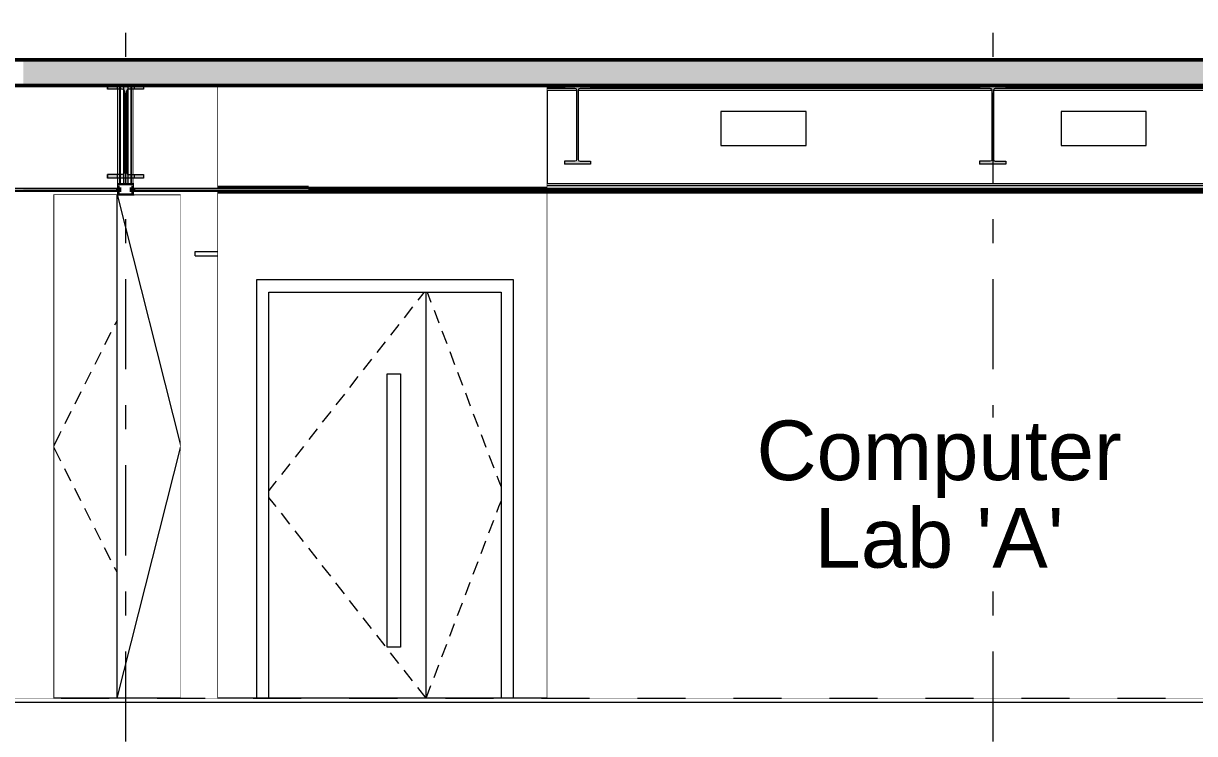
# Model space of a CAD drawing. Header units: millimetres. Extents: x -48147 to 1428745, y -495156 to 18123.
# Drawn here: x 1374573 to 1381457, y -482006 to -477835 of the extents above; entities that cross this region are included whole.
import ezdxf
from ezdxf.enums import TextEntityAlignment as Align

# ---------------------------------------------------------------- set-up
doc = ezdxf.new("R2010")
doc.units = ezdxf.units.MM
doc.header["$MEASUREMENT"] = 0
for name, pattern in [('Dashed', [2822.222233, 1411.111116, -1411.111116]), ('Double Dashed', [1093.611073, 529.166651, -211.666656, 141.111112, -211.666656]), ('Wipeout_Contour', [1000, 0, -1000])]:
    doc.linetypes.add(name, pattern=pattern)
for name, color, linetype, lineweight, true_color in [('0_Pen_No__105', 7, 'Continuous', 15, 0xa6a6a6), ('A-230-M_FLOOR.IFC Import_Pen_No__109', 7, 'Continuous', 15, 0xa6a6a6), ('A-230-M_FLOOR.IFC Import_Pen_No__29', 7, 'Continuous', 50, 0x2a2a2a), ('New_A-15-MG_Structural_Grid_Phase_2_Pen_No__222', 7, 'Continuous', 13, 0x65af33), ('New_A-20-M_Ceiling_Pen_No__107', 7, 'Continuous', 15, 0xa6a6a6), ('New_A-20-M_Ceiling_Pen_No__29', 7, 'Continuous', 50, 0x2a2a2a), ('New_A-25-M_Wall_Int_Pen_No__107', 7, 'Continuous', 15, 0xa6a6a6), ('New_ArchiCAD Doors_Pen_No__43', 7, 'Continuous', 30, 0x444444), ('New_ArchiCAD Doors_Pen_No__63', 7, 'Continuous', 20, 0x606060)]:
    doc.layers.add(name, color=color, linetype=linetype, lineweight=lineweight, true_color=true_color)
for name, color, linetype in [('A-230-M_FLOOR.IFC Import', 7, 'Continuous'), ('A-25-M_Wall_Int', 7, 'Continuous'), ('New_A-15-MG_Structural_Grid_Phase_2', 7, 'Continuous'), ('New_A-20-M_Ceiling', 7, 'Continuous'), ('New_A-20-M_Floor_Slab', 7, 'Continuous'), ('New_A-25-M_Wall_Int', 7, 'Continuous'), ('New_ArchiCAD Doors', 7, 'Continuous'), ('S-280-M_STRUCT_FRAME.IFC Import', 7, 'Continuous')]:
    doc.layers.add(name, color=color, linetype=linetype)
for name, color, linetype, lineweight in [('A-95-P_Text_1_50_GA_Pen_No__1', 7, 'Continuous', 13), ('New_A-20-M_Ceiling_Pen_No__89', 8, 'Continuous', 20), ('New_A-20-M_Floor_Slab_Pen_No__4', 7, 'Continuous', 20), ('New_A-25-M_Wall_Int_Pen_No__1', 7, 'Continuous', 13), ('New_A-25-M_Wall_Int_Pen_No__87', 8, 'Continuous', 20), ('New_ArchiCAD Doors_Pen_No__3', 7, 'Continuous', 18), ('S-280-M_STRUCT_FRAME.IFC Import_Pen_No__1', 7, 'Continuous', 13), ('S-280-M_STRUCT_FRAME.IFC Import_Pen_No__160', 5, 'Continuous', 200), ('S-280-M_STRUCT_FRAME.IFC Import_Pen_No__90', 8, 'Continuous', 20)]:
    doc.layers.add(name, color=color, linetype=linetype, lineweight=lineweight)
doc.styles.add('GENERATED_STYLE_2', font='')
doc.styles.get('GENERATED_STYLE_2').set_extended_font_data('Swis721 BT')

# ---------------------------------------------------------------- blocks, each defined once
blk = doc.blocks.new('*X21', base_point=(1341556.5, -489899))
at = {"layer": 'New_A-25-M_Wall_Int_Pen_No__107', "linetype": 'Continuous'}
blk.add_hatch(color=256, dxfattribs=at).paths.add_polyline_path([(1375161.5, -478779), (1375186.5, -478779), (1375186.5, -478199), (1375161.5, -478199)])
blk = doc.blocks.new('Section Elem_1_2', base_point=(1341556.5, -489899))
at = {"layer": 'New_A-25-M_Wall_Int_Pen_No__107', "linetype": 'Continuous'}
blk.add_hatch(color=256, dxfattribs=at).paths.add_polyline_path([(1375123.5, -478779), (1375138.5, -478779), (1375138.5, -478199), (1375123.5, -478199)])
at = {"layer": 'New_A-25-M_Wall_Int_Pen_No__107', "linetype": 'Continuous', "lineweight": 0, "true_color": 0x535353}
blk.add_hatch(color=251, dxfattribs=at).paths.add_polyline_path([(1375138.5, -478779), (1375141.5, -478779), (1375141.5, -478199), (1375138.5, -478199)])
at = {"color": 254, "linetype": 'Wipeout_Contour', "lineweight": 0, "ltscale": 5824078.823991043}
blk.add_wipeout([(1375141.5, -478779), (1375161.5, -478779), (1375161.5, -478199), (1375141.5, -478199)], dxfattribs=at).dxf.layer = 'New_A-25-M_Wall_Int'
at = {"layer": 'New_A-25-M_Wall_Int_Pen_No__1', "linetype": 'Continuous'}
blk.add_line((1375123.5, -478199), (1375123.5, -478779), dxfattribs=at)
at = {"color": 254, "linetype": 'Wipeout_Contour', "lineweight": 0, "ltscale": 5824163.825421713}
blk.add_wipeout([(1375161.5, -478779), (1375186.5, -478779), (1375186.5, -478199), (1375161.5, -478199)], dxfattribs=at).dxf.layer = 'New_A-25-M_Wall_Int'
at = {"layer": 'New_A-25-M_Wall_Int_Pen_No__1', "linetype": 'Continuous'}
for p, q in [((1375138.5, -478199), (1375138.5, -478779)), ((1375141.5, -478199), (1375141.5, -478779))]:
    blk.add_line(p, q, dxfattribs=at)
at = {"layer": 'New_A-25-M_Wall_Int'}
blk.add_blockref('*X21', (1341556.5, -489899), dxfattribs=at)
at = {"color": 254, "linetype": 'Wipeout_Contour', "lineweight": 0, "ltscale": 5824246.938056653}
blk.add_wipeout([(1375186.5, -478779), (1375205.5, -478779), (1375205.5, -478199), (1375186.5, -478199)], dxfattribs=at).dxf.layer = 'New_A-25-M_Wall_Int'
at = {"layer": 'New_A-25-M_Wall_Int_Pen_No__107', "linetype": 'Continuous', "lineweight": 0, "true_color": 0x535353}
blk.add_hatch(color=251, dxfattribs=at).paths.add_polyline_path([(1375205.5, -478779), (1375208.5, -478779), (1375208.5, -478199), (1375205.5, -478199)])
at = {"layer": 'New_A-25-M_Wall_Int_Pen_No__107', "linetype": 'Continuous'}
blk.add_hatch(color=256, dxfattribs=at).paths.add_polyline_path([(1375208.5, -478779), (1375223.5, -478779), (1375223.5, -478199), (1375208.5, -478199)])
at = {"layer": 'New_A-25-M_Wall_Int_Pen_No__1', "linetype": 'Continuous'}
for p, q in [((1375161.5, -478199), (1375161.5, -478779)), ((1375186.5, -478199), (1375186.5, -478779)), ((1375205.5, -478199), (1375205.5, -478779)), ((1375208.5, -478199), (1375208.5, -478779)), ((1375223.5, -478199), (1375223.5, -478779))]:
    blk.add_line(p, q, dxfattribs=at)
blk = doc.blocks.new('Section Elem_2_2', base_point=(1341556.5, -489899))
at = {"color": 254, "linetype": 'Wipeout_Contour', "lineweight": 0, "ltscale": 5825678.725765212}
blk.add_wipeout([(1374749.3, -481799), (1375123.5, -481799), (1375123.5, -478839), (1374749.3, -478839)], dxfattribs=at).dxf.layer = 'New_ArchiCAD Doors'
at = {"layer": 'New_ArchiCAD Doors_Pen_No__3', "linetype": 'Continuous'}
for p, q in [((1375087.1, -479651), (1375051, -479722.4)), ((1375028.4, -479767), (1374992.3, -479838.4)), ((1374969.7, -479883), (1374933.6, -479954.4)), ((1374911, -479999), (1374874.9, -480070.4)), ((1374852.4, -480115), (1374816.3, -480186.4)), ((1374785.4, -480247.6), (1374749.3, -480319)), ((1374793.7, -480231), (1374785.4, -480247.6)), ((1374785.4, -480390.3), (1374749.3, -480319)), ((1374793.7, -480406.9), (1374785.4, -480390.3)), ((1374852.4, -480522.9), (1374816.3, -480451.5)), ((1374911, -480638.9), (1374874.9, -480567.5)), ((1374969.7, -480754.9), (1374933.6, -480683.5)), ((1375028.4, -480870.9), (1374992.3, -480799.5)), ((1375087.1, -480986.9), (1375051, -480915.5))]:
    blk.add_line(p, q, dxfattribs=at)
at = {"layer": 'New_ArchiCAD Doors_Pen_No__63', "linetype": 'Continuous'}
blk.add_line((1374749.3, -478839), (1374749.3, -481799), dxfattribs=at)
at = {"color": 254, "linetype": 'Wipeout_Contour', "lineweight": 0, "ltscale": 5826386.008809581}
blk.add_wipeout([(1375123.5, -481799), (1375123.9, -481799), (1375123.9, -478839), (1375123.5, -478839)], dxfattribs=at).dxf.layer = 'New_ArchiCAD Doors'
at = {"color": 254, "linetype": 'Wipeout_Contour', "lineweight": 0, "ltscale": 5827093.312948059}
blk.add_wipeout([(1375498.1, -481799), (1375498.1, -478839), (1375123.9, -478839), (1375123.9, -481799)], dxfattribs=at).dxf.layer = 'New_ArchiCAD Doors'
at = {"layer": 'New_ArchiCAD Doors_Pen_No__3', "linetype": 'Continuous'}
for p, q in [((1375123.5, -479578.9), (1375109.6, -479606.4)), ((1375123.9, -481799), (1375498.1, -480319)), ((1375123.5, -481059), (1375109.6, -481031.5))]:
    blk.add_line(p, q, dxfattribs=at)
at = {"layer": 'New_ArchiCAD Doors_Pen_No__63', "linetype": 'Continuous'}
blk.add_line((1375498.1, -478839), (1375498.1, -481799), dxfattribs=at)
at = {"color": 254, "linetype": 'Wipeout_Contour', "lineweight": 0, "ltscale": 5824582.598207646}
blk.add_wipeout([(1375223.5, -478779), (1375123.5, -478779), (1375123.5, -478839), (1375223.5, -478839)], dxfattribs=at).dxf.layer = 'New_ArchiCAD Doors'
at = {"layer": 'New_ArchiCAD Doors_Pen_No__3', "linetype": 'Continuous'}
blk.add_line((1375123.9, -478839), (1375498.1, -480319), dxfattribs=at)
at = {"layer": 'New_ArchiCAD Doors_Pen_No__43', "linetype": 'Continuous'}
for p, q in [((1375123.5, -478779), (1375123.5, -478839)), ((1375223.5, -478779), (1375223.5, -478839)), ((1375223.5, -478839), (1375123.5, -478839))]:
    blk.add_line(p, q, dxfattribs=at)
at = {"layer": 'New_ArchiCAD Doors_Pen_No__43', "linetype": 'Continuous', "flags": 128}
blk.add_lwpolyline([(1375223.5, -478779), (1375208.5, -478779), (1375205.5, -478779), (1375186.5, -478779), (1375161.5, -478779), (1375141.5, -478779), (1375138.5, -478779), (1375123.5, -478779)], dxfattribs=at)
at = {"layer": 'New_ArchiCAD Doors_Pen_No__63', "linetype": 'Continuous'}
for p, q in [((1375123.5, -478839), (1374749.3, -478839)), ((1375123.5, -481799), (1375123.5, -478839)), ((1375123.9, -481799), (1375123.9, -478839)), ((1375223.5, -478839), (1375498.1, -478839))]:
    blk.add_line(p, q, dxfattribs=at)
blk = doc.blocks.new('Section Elem_3_2', base_point=(1341556.5, -489899))
at = {"color": 254, "linetype": 'Wipeout_Contour', "lineweight": 0, "ltscale": 5835902.416597993}
blk.add_wipeout([(1377638.6, -481799), (1377653.6, -481799), (1377653.6, -478824), (1377638.6, -478824)], dxfattribs=at).dxf.layer = 'New_A-25-M_Wall_Int'
at = {"color": 254, "linetype": 'Wipeout_Contour', "lineweight": 0, "ltscale": 5833517.054683282}
blk.add_wipeout([(1377653.6, -478199), (1377638.6, -478199), (1377638.6, -478799), (1377653.6, -478799)], dxfattribs=at).dxf.layer = 'New_A-25-M_Wall_Int'
at = {"layer": 'New_A-25-M_Wall_Int_Pen_No__87', "linetype": 'Continuous'}
for p, q in [((1377653.6, -478799), (1377653.6, -478199)), ((1377653.6, -481799), (1377653.6, -478824))]:
    blk.add_line(p, q, dxfattribs=at)
blk = doc.blocks.new('Section Elem_4_2', base_point=(1341556.5, -489899))
at = {"color": 254, "linetype": 'Wipeout_Contour', "lineweight": 0, "ltscale": 24780559.95087244}
blk.add_wipeout([(1375713.2, -478824), (1375713.2, -481799), (1375943.6, -481799), (1375943.6, -479341), (1377453.6, -479341), (1377453.6, -481799), (1377638.6, -481799), (1377638.6, -478824), (1376248.5, -478824), (1376248.5, -478804), (1376248.5, -478799), (1377638.6, -478799), (1377638.6, -478199), (1375713.2, -478199), (1375713.2, -478799), (1376248.5, -478799), (1376248.5, -478824)], dxfattribs=at).dxf.layer = 'New_A-25-M_Wall_Int'
at = {"layer": 'New_A-25-M_Wall_Int_Pen_No__87', "linetype": 'Continuous'}
for p, q in [((1375713.2, -478199), (1375713.2, -478799)), ((1375713.2, -478824), (1375713.2, -481799))]:
    blk.add_line(p, q, dxfattribs=at)
blk = doc.blocks.new('Section Elem_5_2', base_point=(1341556.5, -489899))
at = {"color": 254, "linetype": 'Wipeout_Contour', "lineweight": 0, "ltscale": 5829998.336477614}
blk.add_wipeout([(1376016.6, -481799), (1376016.6, -479414), (1375943.6, -479414), (1375943.6, -481799)], dxfattribs=at).dxf.layer = 'New_ArchiCAD Doors'
at = {"color": 254, "linetype": 'Wipeout_Contour', "lineweight": 0, "ltscale": 5835425.15296925}
blk.add_wipeout([(1377453.6, -479414), (1377380.6, -479414), (1377380.6, -481799), (1377453.6, -481799)], dxfattribs=at).dxf.layer = 'New_ArchiCAD Doors'
at = {"color": 254, "linetype": 'Wipeout_Contour', "lineweight": 0, "ltscale": 5833460.046030508}
blk.add_wipeout([(1376940.6, -481499), (1376940.6, -479894), (1376790.6, -479894), (1376790.6, -481499)], dxfattribs=at).dxf.layer = 'New_ArchiCAD Doors'
at = {"color": 254, "linetype": 'Wipeout_Contour', "lineweight": 0, "ltscale": 8746661.693978036}
blk.add_wipeout([(1375943.6, -479341), (1375943.6, -479414), (1376016.6, -479414), (1377380.6, -479414), (1377453.6, -479414), (1377453.6, -479341)], dxfattribs=at).dxf.layer = 'New_ArchiCAD Doors'
at = {"color": 254, "linetype": 'Wipeout_Contour', "lineweight": 0, "ltscale": 5831564.316070989}
blk.add_wipeout([(1376710.6, -479894), (1376016.6, -479894), (1376016.6, -481499), (1376710.6, -481499)], dxfattribs=at).dxf.layer = 'New_ArchiCAD Doors'
at = {"layer": 'New_ArchiCAD Doors_Pen_No__63', "linetype": 'Continuous'}
for p, q in [((1377453.6, -479341), (1375943.6, -479341)), ((1375943.6, -479341), (1375943.6, -479414)), ((1377453.6, -479414), (1377453.6, -479341)), ((1375943.6, -479414), (1375943.6, -481799)), ((1377453.6, -481799), (1377453.6, -479414)), ((1376459.7, -480012.1), (1376410.4, -480075.1)), ((1376379.6, -480114.4), (1376330.3, -480177.4)), ((1376299.4, -480216.8), (1376250.1, -480279.8)), ((1376219.3, -480319.2), (1376170, -480382.1)), ((1376139.1, -480421.5), (1376089.8, -480484.5)), ((1376049.9, -480535.5), (1376016.6, -480578)), ((1376059, -480523.9), (1376049.9, -480535.5)), ((1376049.9, -480661.4), (1376016.6, -480618.9)), ((1376059, -480673), (1376049.9, -480661.4)), ((1376139.1, -480775.4), (1376089.8, -480712.4)), ((1376219.3, -480877.7), (1376170, -480814.8)), ((1376299.4, -480980.1), (1376250.1, -480917.1)), ((1376379.6, -481082.5), (1376330.3, -481019.5)), ((1376459.7, -481184.8), (1376410.4, -481121.8)), ((1376539.9, -481287.2), (1376490.5, -481224.2)), ((1376620, -481389.5), (1376570.7, -481326.5))]:
    blk.add_line(p, q, dxfattribs=at)
at = {"color": 254, "linetype": 'Wipeout_Contour', "lineweight": 0, "ltscale": 8746607.969314793}
blk.add_wipeout([(1376016.6, -479414), (1376016.6, -479894), (1376710.6, -479894), (1376790.6, -479894), (1376940.6, -479894), (1376940.6, -479414)], dxfattribs=at).dxf.layer = 'New_ArchiCAD Doors'
at = {"color": 254, "linetype": 'Wipeout_Contour', "lineweight": 0, "ltscale": 8750296.15806462}
blk.add_wipeout([(1376710.6, -481499), (1376016.6, -481499), (1376016.6, -481799), (1376940.6, -481799), (1376940.6, -481499), (1376790.6, -481499)], dxfattribs=at).dxf.layer = 'New_ArchiCAD Doors'
at = {"layer": 'New_ArchiCAD Doors_Pen_No__63', "linetype": 'Continuous'}
for p, q in [((1376016.6, -481799), (1376016.6, -479414)), ((1376860.4, -479500.3), (1376811.1, -479563.3)), ((1376780.3, -479602.7), (1376731, -479665.7)), ((1376700.2, -479705), (1376650.8, -479768)), ((1376620, -479807.4), (1376570.7, -479870.4)), ((1376539.9, -479909.7), (1376490.5, -479972.7)), ((1376860.4, -481696.6), (1376811.1, -481633.6))]:
    blk.add_line(p, q, dxfattribs=at)
at = {"color": 254, "linetype": 'Wipeout_Contour', "lineweight": 0, "ltscale": 5834456.445145827}
blk.add_wipeout([(1376940.6, -479414), (1376940.6, -481799), (1377380.6, -481799), (1377380.6, -479414)], dxfattribs=at).dxf.layer = 'New_ArchiCAD Doors'
at = {"color": 254, "linetype": 'Wipeout_Contour', "lineweight": 0, "ltscale": 5833025.754063684}
blk.add_wipeout([(1376710.6, -481499), (1376790.6, -481499), (1376790.6, -479894), (1376710.6, -479894)], dxfattribs=at).dxf.layer = 'New_ArchiCAD Doors'
at = {"layer": 'New_ArchiCAD Doors_Pen_No__63', "linetype": 'Continuous'}
for p, q in [((1376016.6, -479414), (1377380.6, -479414)), ((1376928.1, -479414), (1376891.3, -479460.9)), ((1376940.6, -481799), (1376940.6, -479414)), ((1376946.7, -479414), (1376969, -479472.7)), ((1377380.6, -479414), (1377380.6, -481799)), ((1376986.8, -479519.5), (1377015.2, -479594.3)), ((1377032.9, -479641), (1377061.3, -479715.8)), ((1377079.1, -479762.5), (1377107.5, -479837.3)), ((1376710.6, -481499), (1376710.6, -479894)), ((1376710.6, -479894), (1376790.6, -479894)), ((1376790.6, -479894), (1376790.6, -481499)), ((1377125.2, -479884.1), (1377153.6, -479958.9)), ((1377171.4, -480005.6), (1377199.8, -480080.4)), ((1377217.6, -480127.1), (1377246, -480201.9)), ((1377263.7, -480248.6), (1377292.1, -480323.4)), ((1377309.9, -480370.2), (1377338.3, -480445)), ((1377356, -480491.7), (1377368.2, -480523.7)), ((1377368.2, -480523.7), (1377380.6, -480556.3)), ((1377356, -480705.2), (1377368.2, -480673.2)), ((1377368.2, -480673.2), (1377380.6, -480640.6)), ((1377309.9, -480826.7), (1377338.3, -480751.9)), ((1377263.7, -480948.3), (1377292.1, -480873.5)), ((1377217.6, -481069.8), (1377246, -480995)), ((1377171.4, -481191.3), (1377199.8, -481116.5)), ((1377125.2, -481312.8), (1377153.6, -481238.1)), ((1377079.1, -481434.4), (1377107.5, -481359.6)), ((1376700.2, -481491.9), (1376650.8, -481428.9)), ((1376790.6, -481499), (1376710.6, -481499)), ((1377032.9, -481555.9), (1377061.3, -481481.1)), ((1376780.3, -481594.2), (1376731, -481531.3)), ((1376986.8, -481677.4), (1377015.2, -481602.6)), ((1376940.6, -481799), (1376891.3, -481736)), ((1376940.6, -481799), (1376969, -481724.2))]:
    blk.add_line(p, q, dxfattribs=at)
blk = doc.blocks.new('Section Elem_10_2', base_point=(1341556.5, -489899))
at = {"color": 254, "linetype": 'Wipeout_Contour', "lineweight": 0, "ltscale": 5847043.268171316}
blk.add_wipeout([(1385570.8, -481799), (1374573.5, -481799), (1374573.5, -481824), (1385570.8, -481824)], dxfattribs=at).dxf.layer = 'New_A-20-M_Floor_Slab'
at = {"color": 254, "linetype": 'Wipeout_Contour', "lineweight": 0, "ltscale": 5847241.087215601}
blk.add_wipeout([(1374573.5, -481824), (1374573.5, -482099), (1385570.8, -482099), (1385570.8, -481824)], dxfattribs=at).dxf.layer = 'New_A-20-M_Floor_Slab'
at = {"layer": 'New_A-20-M_Floor_Slab_Pen_No__4', "linetype": 'Continuous', "flags": 128}
for points in [[(1385570.8, -481799), (1374573.5, -481799), (1365606.2, -481799)], [(1385570.8, -481824), (1374573.5, -481824), (1365606.2, -481824)]]:
    blk.add_lwpolyline(points, dxfattribs=at)
blk = doc.blocks.new('Section Elem_12_2', base_point=(1341556.5, -489899))
at = {"color": 254, "linetype": 'Wipeout_Contour', "lineweight": 0, "ltscale": 5838282.12604718}
blk.add_wipeout([(1379173.4, -478352), (1378673.4, -478352), (1378673.4, -478552), (1379173.4, -478552)], dxfattribs=at).dxf.layer = 'New_A-25-M_Wall_Int'
at = {"color": 254, "linetype": 'Wipeout_Contour', "lineweight": 0, "ltscale": 5845840.682161491}
blk.add_wipeout([(1380673.4, -478352), (1380673.4, -478552), (1381173.4, -478552), (1381173.4, -478352)], dxfattribs=at).dxf.layer = 'New_A-25-M_Wall_Int'
at = {"color": 254, "linetype": 'Wipeout_Contour', "lineweight": 0, "ltscale": 5844637.38450962}
blk.add_wipeout([(1377653.6, -478824), (1377653.6, -481799), (1382263.1, -481799), (1382263.1, -478824)], dxfattribs=at).dxf.layer = 'New_A-25-M_Wall_Int'
blk = doc.blocks.new('Section Elem_40_2', base_point=(1341556.5, -489899))
at = {"color": 254, "linetype": 'Wipeout_Contour', "lineweight": 0, "ltscale": 5842651.659374608}
blk.add_wipeout([(1374573.5, -477774), (1374573.5, -478049), (1385957.8, -478049), (1385957.8, -477774)], dxfattribs=at).dxf.layer = 'New_A-20-M_Floor_Slab'
blk = doc.blocks.new('Section Elem_201_2', base_point=(1341556.5, -489899))
at = {"layer": 'New_A-20-M_Ceiling_Pen_No__107', "linetype": 'Continuous'}
blk.add_hatch(color=256, dxfattribs=at).paths.add_polyline_path([(1376248.5, -478804), (1376248.5, -478824), (1384774.5, -478824), (1384774.5, -478804)])
at = {"layer": 'New_A-20-M_Ceiling_Pen_No__29', "linetype": 'Continuous'}
for p, q in [((1384774.5, -478804), (1376248.5, -478804)), ((1384774.5, -478824), (1376248.5, -478824))]:
    blk.add_line(p, q, dxfattribs=at)
blk = doc.blocks.new('Section Elem_202_2', base_point=(1341556.5, -489899))
at = {"layer": 'New_A-20-M_Ceiling_Pen_No__107', "linetype": 'Continuous'}
blk.add_hatch(color=256, dxfattribs=at).paths.add_polyline_path([(1375138.5, -478799), (1374573.5, -478799), (1374573.5, -478824), (1375138.5, -478824)])
at = {"layer": 'New_A-20-M_Ceiling_Pen_No__29', "linetype": 'Continuous'}
for p, q in [((1375138.5, -478799), (1375138.5, -478824)), ((1375208.5, -478799), (1375208.5, -478824))]:
    blk.add_line(p, q, dxfattribs=at)
at = {"layer": 'New_A-20-M_Ceiling_Pen_No__29', "linetype": 'Continuous', "flags": 128}
for points in [[(1375138.5, -478799), (1374573.5, -478799), (1374098.5, -478799)], [(1375138.5, -478824), (1374573.5, -478824), (1374098.5, -478824)]]:
    blk.add_lwpolyline(points, dxfattribs=at)
at = {"color": 254, "linetype": 'Wipeout_Contour', "lineweight": 0, "ltscale": 5844744.280713817}
blk.add_wipeout([(1376248.5, -478804), (1384774.5, -478804), (1384774.5, -478799), (1376248.5, -478799)], dxfattribs=at).dxf.layer = 'New_A-20-M_Ceiling'
at = {"layer": 'New_A-20-M_Ceiling_Pen_No__107', "linetype": 'Continuous'}
blk.add_hatch(color=256, dxfattribs=at).paths.add_polyline_path([(1375208.5, -478799), (1375208.5, -478824), (1376248.5, -478824), (1376248.5, -478814.9), (1376248.5, -478799)])
at = {"layer": 'New_A-20-M_Ceiling_Pen_No__29', "linetype": 'Continuous'}
for p, q in [((1376248.5, -478799), (1375208.5, -478799)), ((1376248.5, -478799), (1376248.5, -478804)), ((1376248.5, -478824), (1375208.5, -478824))]:
    blk.add_line(p, q, dxfattribs=at)
at = {"layer": 'New_A-20-M_Ceiling_Pen_No__89', "linetype": 'Continuous'}
blk.add_line((1376248.5, -478799), (1384774.5, -478799), dxfattribs=at)
blk = doc.blocks.new('Section Elem_341_2', base_point=(1341556.5, -489899))
at = {"color": 254, "linetype": 'Wipeout_Contour', "lineweight": 0, "ltscale": 14562172.99594219}
blk.add_wipeout([(1375223.5, -478743.5), (1375223.5, -478799), (1375713.2, -478799), (1375713.2, -478199), (1375279.4, -478199), (1375279.4, -478220.3), (1375223.5, -478220.3), (1375223.5, -478722.2), (1375279.4, -478722.2), (1375279.4, -478743.5)], dxfattribs=at).dxf.layer = 'A-25-M_Wall_Int'
at = {"color": 254, "linetype": 'Wipeout_Contour', "lineweight": 0, "ltscale": 8734908.859640302}
blk.add_wipeout([(1373547.4, -481799), (1374749.3, -481799), (1374749.3, -478839), (1375123.5, -478839), (1375123.5, -478824), (1373547.4, -478824)], dxfattribs=at).dxf.layer = 'A-25-M_Wall_Int'
at = {"color": 254, "linetype": 'Wipeout_Contour', "lineweight": 0, "ltscale": 18924042.67181065}
blk.add_wipeout([(1374573.5, -478653.6), (1373547.4, -478653.6), (1373547.4, -478799), (1375123.5, -478799), (1375123.5, -478779), (1375123.5, -478743.5), (1375067.5, -478743.5), (1375067.5, -478722.2), (1375123.5, -478722.2), (1375123.5, -478220.3), (1375067.5, -478220.3), (1375067.5, -478199), (1374573.5, -478199)], dxfattribs=at).dxf.layer = 'A-25-M_Wall_Int'
at = {"color": 254, "linetype": 'Wipeout_Contour', "lineweight": 0, "ltscale": 14567472.65132033}
blk.add_wipeout([(1375223.5, -478824), (1375223.5, -478839), (1375498.1, -478839), (1375498.1, -481799), (1375713.2, -481799), (1375713.2, -479199), (1375583.6, -479199), (1375583.6, -479174), (1375713.2, -479174), (1375713.2, -478824)], dxfattribs=at).dxf.layer = 'A-25-M_Wall_Int'
blk = doc.blocks.new('Section Elem_408_2', base_point=(1341556.5, -489899))
at = {"layer": 'S-280-M_STRUCT_FRAME.IFC Import_Pen_No__160', "linetype": 'Continuous', "lineweight": 0, "true_color": 0x00007f}
blk.add_hatch(color=176, dxfattribs=at).paths.add_polyline_path([(1375067.5, -478743.5), (1375279.4, -478743.5), (1375279.4, -478722.2), (1375192.5, -478722.2), (1375183.5, -478718.4), (1375179.8, -478709.5), (1375179.8, -478233), (1375183.5, -478224), (1375192.5, -478220.3), (1375279.4, -478220.3), (1375279.4, -478199), (1375067.5, -478199), (1375067.5, -478220.3), (1375154.4, -478220.3), (1375163.4, -478224), (1375167.1, -478233), (1375167.1, -478709.5), (1375163.4, -478718.4), (1375154.4, -478722.2), (1375067.5, -478722.2)])
at = {"layer": 'S-280-M_STRUCT_FRAME.IFC Import_Pen_No__1', "linetype": 'Continuous'}
for p, q in [((1375067.5, -478199), (1375067.5, -478220.3)), ((1375279.4, -478199), (1375279.4, -478220.3)), ((1375067.5, -478722.2), (1375067.5, -478743.5)), ((1375279.4, -478743.5), (1375067.5, -478743.5)), ((1375279.4, -478722.2), (1375279.4, -478743.5))]:
    blk.add_line(p, q, dxfattribs=at)
at = {"layer": 'S-280-M_STRUCT_FRAME.IFC Import_Pen_No__1', "linetype": 'Continuous', "flags": 128}
for points in [[(1375163.4, -478224), (1375154.4, -478220.3), (1375067.5, -478220.3)], [(1375163.4, -478224), (1375167.1, -478233), (1375167.1, -478709.5), (1375163.4, -478718.4)], [(1375183.5, -478224), (1375179.8, -478233), (1375179.8, -478709.5), (1375183.5, -478718.4)], [(1375279.4, -478220.3), (1375192.5, -478220.3), (1375183.5, -478224)], [(1375163.4, -478718.4), (1375154.4, -478722.2), (1375067.5, -478722.2)], [(1375183.5, -478718.4), (1375192.5, -478722.2), (1375279.4, -478722.2)]]:
    blk.add_lwpolyline(points, dxfattribs=at)
at = {"layer": 'S-280-M_STRUCT_FRAME.IFC Import_Pen_No__90', "linetype": 'Continuous'}
for p, q in [((1375067.4, -478220.3), (1375067.4, -478199)), ((1375067.5, -478220.3), (1375067.4, -478220.3)), ((1375067.4, -478743.5), (1375067.4, -478722.2)), ((1375067.5, -478722.2), (1375067.4, -478722.2)), ((1375067.5, -478743.5), (1375067.4, -478743.5))]:
    blk.add_line(p, q, dxfattribs=at)
blk = doc.blocks.new('Section Elem_409_2', base_point=(1341556.5, -489899))
at = {"layer": 'S-280-M_STRUCT_FRAME.IFC Import_Pen_No__90', "linetype": 'Continuous'}
for p, q in [((1378673.4, -478352), (1378673.4, -478552)), ((1379173.4, -478352), (1378673.4, -478352)), ((1379173.4, -478552), (1379173.4, -478352)), ((1380673.4, -478352), (1380673.4, -478552)), ((1381173.4, -478352), (1380673.4, -478352)), ((1381173.4, -478552), (1381173.4, -478352)), ((1378673.4, -478552), (1379173.4, -478552)), ((1380673.4, -478552), (1381173.4, -478552))]:
    blk.add_line(p, q, dxfattribs=at)
at = {"color": 254, "linetype": 'Wipeout_Contour', "lineweight": 0, "ltscale": 8750411.748154756}
blk.add_wipeout([(1377653.6, -478226.5), (1377825.2, -478226.5), (1377825.2, -478226.2), (1377822.2, -478218.9), (1377818.7, -478217.5), (1377653.6, -478217.5)], dxfattribs=at).dxf.layer = 'S-280-M_STRUCT_FRAME.IFC Import'
at = {"color": 254, "linetype": 'Wipeout_Contour', "lineweight": 0, "ltscale": 5842621.957813553}
blk.add_wipeout([(1377653.6, -478783), (1382263.1, -478783), (1382263.1, -478774.1), (1377653.6, -478774.1)], dxfattribs=at).dxf.layer = 'S-280-M_STRUCT_FRAME.IFC Import'
at = {"color": 254, "linetype": 'Wipeout_Contour', "lineweight": 0, "ltscale": 5833348.797839755}
blk.add_wipeout([(1377752.8, -478199), (1377653.6, -478199), (1377653.6, -478213.8), (1377752.8, -478213.8)], dxfattribs=at).dxf.layer = 'S-280-M_STRUCT_FRAME.IFC Import'
at = {"color": 254, "linetype": 'Wipeout_Contour', "lineweight": 0, "ltscale": 11676922.56778832}
blk.add_wipeout([(1377834.8, -478226.2), (1377834.8, -478226.5), (1380266.1, -478226.5), (1380266.1, -478226.2), (1380263.1, -478218.9), (1380259.6, -478217.5), (1377841.3, -478217.5), (1377837.8, -478218.9)], dxfattribs=at).dxf.layer = 'S-280-M_STRUCT_FRAME.IFC Import'
at = {"color": 254, "linetype": 'Wipeout_Contour', "lineweight": 0, "ltscale": 5842630.283470619}
blk.add_wipeout([(1377653.6, -478786.8), (1382263.1, -478786.8), (1382263.1, -478783), (1377653.6, -478783)], dxfattribs=at).dxf.layer = 'S-280-M_STRUCT_FRAME.IFC Import'
at = {"color": 254, "linetype": 'Wipeout_Contour', "lineweight": 0, "ltscale": 5838440.377588581}
blk.add_wipeout([(1380193.7, -478199), (1377907.2, -478199), (1377907.2, -478213.8), (1380193.7, -478213.8)], dxfattribs=at).dxf.layer = 'S-280-M_STRUCT_FRAME.IFC Import'
at = {"color": 254, "linetype": 'Wipeout_Contour', "lineweight": 0, "ltscale": 8750256.2266303}
blk.add_wipeout([(1377653.6, -478217.5), (1377818.7, -478217.5), (1377815, -478216), (1377752.8, -478216), (1377752.8, -478213.8), (1377653.6, -478213.8)], dxfattribs=at).dxf.layer = 'S-280-M_STRUCT_FRAME.IFC Import'
at = {"color": 254, "linetype": 'Wipeout_Contour', "lineweight": 0, "ltscale": 8768403.460774684}
blk.add_wipeout([(1380275.7, -478226.2), (1380275.7, -478226.5), (1382263.1, -478226.5), (1382263.1, -478217.5), (1380282.3, -478217.5), (1380278.7, -478218.9)], dxfattribs=at).dxf.layer = 'S-280-M_STRUCT_FRAME.IFC Import'
at = {"color": 254, "linetype": 'Wipeout_Contour', "lineweight": 0, "ltscale": 5842640.720226589}
blk.add_wipeout([(1377653.6, -478799), (1382263.1, -478799), (1382263.1, -478786.8), (1377653.6, -478786.8)], dxfattribs=at).dxf.layer = 'S-280-M_STRUCT_FRAME.IFC Import'
at = {"layer": 'S-280-M_STRUCT_FRAME.IFC Import_Pen_No__90', "linetype": 'Continuous'}
for p, q in [((1377653.6, -478213.8), (1377752.8, -478213.8)), ((1377653.6, -478774.1), (1382263.1, -478774.1)), ((1377653.6, -478786.8), (1382263.1, -478786.8))]:
    blk.add_line(p, q, dxfattribs=at)
at = {"color": 254, "linetype": 'Wipeout_Contour', "lineweight": 0, "ltscale": 5846963.772768015}
blk.add_wipeout([(1382263.1, -478199), (1380348.1, -478199), (1380348.1, -478213.8), (1382263.1, -478213.8)], dxfattribs=at).dxf.layer = 'S-280-M_STRUCT_FRAME.IFC Import'
at = {"color": 254, "linetype": 'Wipeout_Contour', "lineweight": 0, "ltscale": 11676905.61233865}
blk.add_wipeout([(1377845, -478216), (1377841.3, -478217.5), (1380259.6, -478217.5), (1380255.9, -478216), (1380193.7, -478216), (1380193.7, -478213.8), (1377907.2, -478213.8), (1377907.2, -478216)], dxfattribs=at).dxf.layer = 'S-280-M_STRUCT_FRAME.IFC Import'
at = {"layer": 'S-280-M_STRUCT_FRAME.IFC Import_Pen_No__90', "linetype": 'Continuous'}
for p, q in [((1377653.6, -478226.5), (1377825.2, -478226.5)), ((1377907.2, -478213.8), (1380193.7, -478213.8))]:
    blk.add_line(p, q, dxfattribs=at)
at = {"color": 254, "linetype": 'Wipeout_Contour', "lineweight": 0, "ltscale": 8768534.427299771}
blk.add_wipeout([(1380285.9, -478216), (1380282.3, -478217.5), (1382263.1, -478217.5), (1382263.1, -478213.8), (1380348.1, -478213.8), (1380348.1, -478216)], dxfattribs=at).dxf.layer = 'S-280-M_STRUCT_FRAME.IFC Import'
at = {"layer": 'S-280-M_STRUCT_FRAME.IFC Import_Pen_No__90', "linetype": 'Continuous'}
for p, q in [((1377834.8, -478226.5), (1380266.1, -478226.5)), ((1380275.7, -478226.5), (1382263.1, -478226.5)), ((1380348.1, -478213.8), (1382263.1, -478213.8))]:
    blk.add_line(p, q, dxfattribs=at)
blk = doc.blocks.new('Section Elem_423_2', base_point=(1341556.5, -489899))
at = {"layer": 'S-280-M_STRUCT_FRAME.IFC Import_Pen_No__160', "linetype": 'Continuous', "lineweight": 0, "true_color": 0x00007f}
blk.add_hatch(color=176, dxfattribs=at).paths.add_polyline_path([(1377752.8, -478661), (1377907.2, -478661), (1377907.2, -478644), (1377845, -478644), (1377837.8, -478641), (1377834.8, -478633.8), (1377834.8, -478226.2), (1377837.8, -478218.9), (1377845, -478216), (1377907.2, -478216), (1377907.2, -478199), (1377752.8, -478199), (1377752.8, -478216), (1377815, -478216), (1377822.2, -478218.9), (1377825.2, -478226.2), (1377825.2, -478633.8), (1377822.2, -478641), (1377815, -478644), (1377752.8, -478644)])
at = {"layer": 'S-280-M_STRUCT_FRAME.IFC Import_Pen_No__1', "linetype": 'Continuous'}
for p, q in [((1377752.8, -478199), (1377752.8, -478216)), ((1377907.2, -478199), (1377907.2, -478216)), ((1377752.8, -478644), (1377752.8, -478661)), ((1377907.2, -478661), (1377752.8, -478661)), ((1377907.2, -478644), (1377907.2, -478661))]:
    blk.add_line(p, q, dxfattribs=at)
at = {"layer": 'S-280-M_STRUCT_FRAME.IFC Import_Pen_No__1', "linetype": 'Continuous', "flags": 128}
for points in [[(1377822.2, -478218.9), (1377815, -478216), (1377752.8, -478216)], [(1377822.2, -478218.9), (1377825.2, -478226.2), (1377825.2, -478633.8), (1377822.2, -478641)], [(1377837.8, -478218.9), (1377834.8, -478226.2), (1377834.8, -478633.8), (1377837.8, -478641)], [(1377907.2, -478216), (1377845, -478216), (1377837.8, -478218.9)], [(1377822.2, -478641), (1377815, -478644), (1377752.8, -478644)], [(1377837.8, -478641), (1377845, -478644), (1377907.2, -478644)]]:
    blk.add_lwpolyline(points, dxfattribs=at)
at = {"layer": 'S-280-M_STRUCT_FRAME.IFC Import_Pen_No__90', "linetype": 'Continuous'}
for p, q in [((1377907.3, -478199), (1377907.3, -478216)), ((1377834.8, -478226.2), (1377834.9, -478226.2)), ((1377837.9, -478218.9), (1377834.9, -478226.2)), ((1377834.9, -478226.2), (1377834.9, -478633.8)), ((1377837.8, -478218.9), (1377837.9, -478218.9)), ((1377845.1, -478216), (1377837.9, -478218.9)), ((1377907.2, -478216), (1377907.3, -478216)), ((1377834.8, -478633.8), (1377834.9, -478633.8)), ((1377834.9, -478633.8), (1377837.9, -478641)), ((1377837.8, -478641), (1377837.9, -478641)), ((1377837.9, -478641), (1377845.1, -478644)), ((1377907.2, -478644), (1377907.3, -478644)), ((1377907.2, -478661), (1377907.3, -478661)), ((1377907.3, -478644), (1377907.3, -478661))]:
    blk.add_line(p, q, dxfattribs=at)
blk = doc.blocks.new('Section Elem_425_2', base_point=(1341556.5, -489899))
at = {"layer": 'S-280-M_STRUCT_FRAME.IFC Import_Pen_No__160', "linetype": 'Continuous', "lineweight": 0, "true_color": 0x00007f}
blk.add_hatch(color=176, dxfattribs=at).paths.add_polyline_path([(1380193.7, -478661), (1380348.1, -478661), (1380348.1, -478644), (1380285.9, -478644), (1380278.7, -478641), (1380275.7, -478633.8), (1380275.7, -478226.2), (1380278.7, -478218.9), (1380285.9, -478216), (1380348.1, -478216), (1380348.1, -478199), (1380193.7, -478199), (1380193.7, -478216), (1380255.9, -478216), (1380263.1, -478218.9), (1380266.1, -478226.2), (1380266.1, -478633.8), (1380263.1, -478641), (1380255.9, -478644), (1380193.7, -478644)])
at = {"layer": 'S-280-M_STRUCT_FRAME.IFC Import_Pen_No__1', "linetype": 'Continuous'}
for p, q in [((1380193.7, -478199), (1380193.7, -478216)), ((1380348.1, -478199), (1380348.1, -478216)), ((1380193.7, -478644), (1380193.7, -478661)), ((1380348.1, -478661), (1380193.7, -478661)), ((1380348.1, -478644), (1380348.1, -478661))]:
    blk.add_line(p, q, dxfattribs=at)
at = {"layer": 'S-280-M_STRUCT_FRAME.IFC Import_Pen_No__1', "linetype": 'Continuous', "flags": 128}
for points in [[(1380263.1, -478218.9), (1380255.9, -478216), (1380193.7, -478216)], [(1380263.1, -478218.9), (1380266.1, -478226.2), (1380266.1, -478633.8), (1380263.1, -478641)], [(1380278.7, -478218.9), (1380275.7, -478226.2), (1380275.7, -478633.8), (1380278.7, -478641)], [(1380348.1, -478216), (1380285.9, -478216), (1380278.7, -478218.9)], [(1380263.1, -478641), (1380255.9, -478644), (1380193.7, -478644)], [(1380278.7, -478641), (1380285.9, -478644), (1380348.1, -478644)]]:
    blk.add_lwpolyline(points, dxfattribs=at)
at = {"layer": 'S-280-M_STRUCT_FRAME.IFC Import_Pen_No__90', "linetype": 'Continuous'}
for p, q in [((1380193.7, -478199), (1380193.7, -478216)), ((1380255.9, -478216), (1380263.1, -478218.9)), ((1380263.1, -478218.9), (1380266.1, -478226.2)), ((1380266.1, -478226.2), (1380266.1, -478633.8)), ((1380193.7, -478644), (1380193.7, -478661)), ((1380263.1, -478641), (1380255.9, -478644)), ((1380266.1, -478633.8), (1380263.1, -478641))]:
    blk.add_line(p, q, dxfattribs=at)
blk = doc.blocks.new('Section Elem_494_2', base_point=(1341556.5, -489899))
at = {"color": 254, "linetype": 'Wipeout_Contour', "lineweight": 0, "ltscale": 5826873.207973478}
blk.add_wipeout([(1375583.6, -479199), (1375713.2, -479199), (1375713.2, -479174), (1375583.6, -479174)], dxfattribs=at).dxf.layer = 'New_A-20-M_Ceiling'
at = {"layer": 'New_A-20-M_Ceiling_Pen_No__89', "linetype": 'Continuous'}
for p, q in [((1375583.6, -479174), (1375713.2, -479174)), ((1375583.6, -479199), (1375583.6, -479174)), ((1375583.6, -479199), (1375713.2, -479199))]:
    blk.add_line(p, q, dxfattribs=at)
blk = doc.blocks.new('Section Elem_601_2', base_point=(1341556.5, -489899))
at = {"color": 254, "linetype": 'Wipeout_Contour', "lineweight": 0, "ltscale": 5842929.223035561}
blk.add_wipeout([(1385957.5, -478199), (1385957.5, -478049), (1374573.5, -478049), (1374573.5, -478199)], dxfattribs=at).dxf.layer = 'A-230-M_FLOOR.IFC Import'
at = {"layer": 'A-230-M_FLOOR.IFC Import_Pen_No__109', "linetype": 'Continuous'}
h = blk.add_hatch(dxfattribs=at)
h.set_pattern_fill('Lightweight_Concrete_0002', color=256, style=0, pattern_type=2)
h.set_pattern_definition([(0, (1341556.5, -489898.95), (0, 779.423), [48.75, -401.25]), (0, (1341781.5, -489509.24), (0, 779.423), [48.75, -401.25]), (60, (1341556.5, -489898.95), (-675, 389.711), [48.75, -401.25]), (60, (1342006.5, -489898.95), (-675, 389.711), [48.75, -401.25]), (120, (1341605.3, -489898.95), (675, 389.711), [48.75, -401.25]), (120, (1342055.3, -489898.95), (675, 389.711), [48.75, -401.25]), (0, (1341556.51, -489823.95), (0, 150), [0, -150, 0, -225]), (45, (1341631.51, -489823.95), (-106.066, 106.066), [0, -112.5, 0, -187.5])])
h.paths.add_polyline_path([(1385957.5, -478199), (1385957.5, -478049), (1374573.5, -478049), (1374573.5, -478199)])
at = {"layer": 'A-230-M_FLOOR.IFC Import_Pen_No__29', "linetype": 'Continuous'}
for p, q in [((1377752.8, -478199), (1375279.4, -478199)), ((1377907.2, -478199), (1377752.8, -478199)), ((1380193.7, -478199), (1377907.2, -478199)), ((1380348.1, -478199), (1380193.7, -478199)), ((1383052.8, -478199), (1380348.1, -478199))]:
    blk.add_line(p, q, dxfattribs=at)
at = {"layer": 'A-230-M_FLOOR.IFC Import_Pen_No__29', "linetype": 'Continuous', "flags": 128}
for points in [[(1385957.5, -478049), (1374573.5, -478049), (1365606.8, -478049)], [(1375067.5, -478199), (1374573.5, -478199), (1371906.3, -478199)], [(1375279.4, -478199), (1375223.5, -478199), (1375208.5, -478199), (1375205.5, -478199), (1375186.5, -478199), (1375161.5, -478199), (1375141.5, -478199), (1375138.5, -478199), (1375123.5, -478199), (1375067.5, -478199)]]:
    blk.add_lwpolyline(points, dxfattribs=at)
blk = doc.blocks.new('Standard grid marker[3]_2', base_point=(1380270.8, -468494.3))
at = {"layer": 'New_A-15-MG_Structural_Grid_Phase_2_Pen_No__222', "linetype": 'Double Dashed'}
blk.add_line((1380270.8, -469494.3), (1380270.8, -492899), dxfattribs=at)
at = {"layer": 'New_A-15-MG_Structural_Grid_Phase_2_Pen_No__222', "style": 'GENERATED_STYLE_2'}
for tag, p in [('AC_MarkerText_1_0', (1380270.8, -467950.9)), ('AC_MarkerText_1_1', (1380270.8, -494355.6))]:
    blk.add_attdef(tag, text='', height=350, rotation=360, dxfattribs=at).set_placement(p, align=Align.MIDDLE_CENTER)
blk = doc.blocks.new('Standard grid marker[9]_2', base_point=(1375173.5, -468494.3))
at = {"layer": 'New_A-15-MG_Structural_Grid_Phase_2_Pen_No__222', "linetype": 'Double Dashed'}
blk.add_line((1375173.5, -469494.3), (1375173.5, -492899), dxfattribs=at)
at = {"layer": 'New_A-15-MG_Structural_Grid_Phase_2_Pen_No__222', "style": 'GENERATED_STYLE_2'}
for tag, p in [('AC_MarkerText_1_0', (1375173.5, -467950.9)), ('AC_MarkerText_1_1', (1375173.5, -494355.6))]:
    blk.add_attdef(tag, text='', height=350, rotation=360, dxfattribs=at).set_placement(p, align=Align.MIDDLE_CENTER)
blk = doc.blocks.new('S-27 Building Section_STORY_MARKER', base_point=(1341556.5, -489899))
at = {"layer": '0_Pen_No__105', "linetype": 'Dashed', "ltscale": 0.2}
blk.add_line((1357862.3, -481799), (1422610.8, -481799), dxfattribs=at)

msp = doc.modelspace()

# ---------------------------------------------------------------- block references
at = {"layer": 'New_A-20-M_Floor_Slab'}
msp.add_blockref('Section Elem_40_2', (1341556.5, -489899), dxfattribs=at)
at = {"layer": 'New_A-25-M_Wall_Int'}
for name in ['Section Elem_1_2', 'Section Elem_3_2']:
    msp.add_blockref(name, (1341556.5, -489899), dxfattribs=at)

# ---------------------------------------------------------------- next in the draw order: block references
msp.add_blockref('Section Elem_4_2', (1341556.5, -489899), dxfattribs=at)
at = {"layer": 'New_ArchiCAD Doors'}
msp.add_blockref('Section Elem_2_2', (1341556.5, -489899), dxfattribs=at)

# ---------------------------------------------------------------- next in the draw order: block references
msp.add_blockref('Section Elem_5_2', (1341556.5, -489899), dxfattribs=at)

# ---------------------------------------------------------------- next in the draw order: block references
at = {"layer": 'New_A-20-M_Floor_Slab'}
msp.add_blockref('Section Elem_10_2', (1341556.5, -489899), dxfattribs=at)

# ---------------------------------------------------------------- next in the draw order: block references
at = {"layer": 'New_A-25-M_Wall_Int'}
msp.add_blockref('Section Elem_12_2', (1341556.5, -489899), dxfattribs=at)

# ---------------------------------------------------------------- next in the draw order: block references
at = {"layer": 'New_A-20-M_Ceiling'}
msp.add_blockref('Section Elem_201_2', (1341556.5, -489899), dxfattribs=at)

# ---------------------------------------------------------------- next in the draw order: block references
msp.add_blockref('Section Elem_202_2', (1341556.5, -489899), dxfattribs=at)

# ---------------------------------------------------------------- next in the draw order: block references
at = {"layer": 'A-25-M_Wall_Int'}
msp.add_blockref('Section Elem_341_2', (1341556.5, -489899), dxfattribs=at)
at = {"layer": 'S-280-M_STRUCT_FRAME.IFC Import'}
msp.add_blockref('Section Elem_409_2', (1341556.5, -489899), dxfattribs=at)

# ---------------------------------------------------------------- next in the draw order: block references
at = {"layer": 'New_A-20-M_Ceiling'}
msp.add_blockref('Section Elem_494_2', (1341556.5, -489899), dxfattribs=at)
at = {"layer": 'S-280-M_STRUCT_FRAME.IFC Import'}
for name in ['Section Elem_408_2', 'Section Elem_423_2', 'Section Elem_425_2']:
    msp.add_blockref(name, (1341556.5, -489899), dxfattribs=at)

# ---------------------------------------------------------------- next in the draw order: block references
at = {"layer": 'A-230-M_FLOOR.IFC Import'}
msp.add_blockref('Section Elem_601_2', (1341556.5, -489899), dxfattribs=at)

# ---------------------------------------------------------------- next in the draw order: block references
at = {"layer": 'New_A-15-MG_Structural_Grid_Phase_2', "color": 8, "linetype": 'Continuous', "lineweight": 15}
for name, p in [('Standard grid marker[9]_2', (1375173.5, -468494.3)), ('Standard grid marker[3]_2', (1380270.8, -468494.3))]:
    msp.add_blockref(name, p, dxfattribs=at)

# ---------------------------------------------------------------- next in the draw order: wipeouts: each hides what was drawn before it
at = {"linetype": 'Wipeout_Contour', "ltscale": 5845062.471940279}
msp.add_wipeout([(1378460.4, -480149.6), (1381450.8, -480149.6), (1381450.8, -481139.9), (1378460.4, -481139.9)], dxfattribs=at).dxf.layer = 'A-95-P_Text_1_50_GA_Pen_No__1'

# ---------------------------------------------------------------- next in the draw order: texts
at = {"layer": 'A-95-P_Text_1_50_GA_Pen_No__1', "linetype": 'Continuous', "insert": (1379955.6, -480167.5), "char_height": 350, "width": 2988.38, "attachment_point": 2, "line_spacing_factor": 0.88145, "style": 'GENERATED_STYLE_2'}
msp.add_mtext("\\A1;{\\fSwis721 BT|b0|i0|c0|p34;Computer Lab 'A'}", dxfattribs=at)

# ---------------------------------------------------------------- next in the draw order: block references
at = {"linetype": 'Continuous', "lineweight": 0}
msp.add_blockref('S-27 Building Section_STORY_MARKER', (1341556.5, -489899), dxfattribs=at)

doc.saveas('drawing.dxf')
